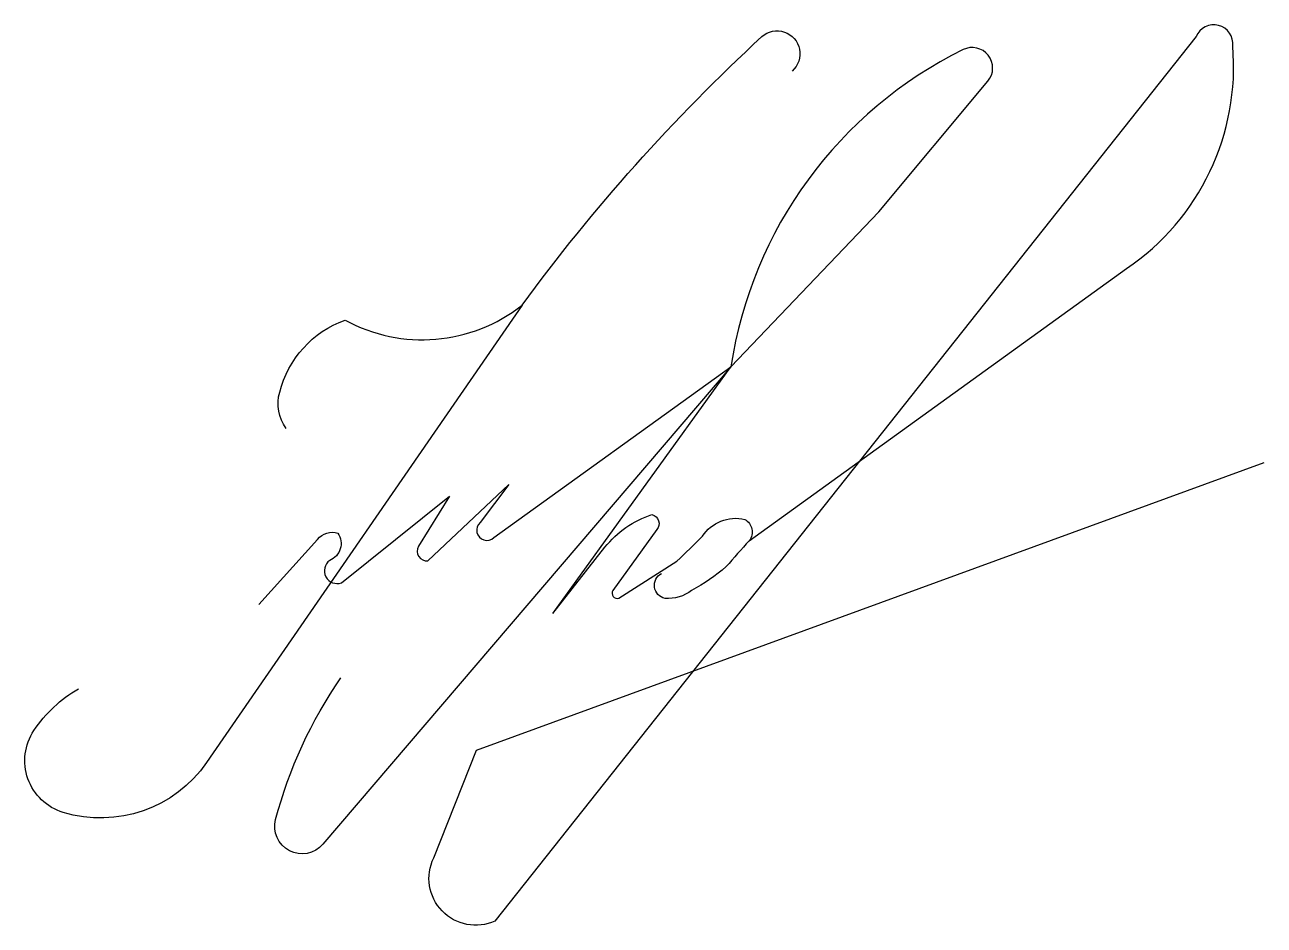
# Model space of a CAD drawing. Header units: millimetres. Extents: x 4406 to 5762, y 2943 to 3929.
import ezdxf

# ---------------------------------------------------------------- set-up
doc = ezdxf.new("R2010")
doc.units = ezdxf.units.MM
doc.layers.get('0').update_dxf_attribs({"color": 160})

msp = doc.modelspace()

# ---------------------------------------------------------------- linework, layer by layer
for points in [[(4691.9, 3487.1, -0.230382), (4684.9, 3526.6, -0.249096), (4756.4, 3605.6, 0.124053), (4756.4, 3605.6, 0.300076), (4950.1, 3621.8, -0.048832), (5212.5, 3915.8, -1.006618), (5245.6, 3878.2, -0.237611)], [(5198.6, 3364.1), (5611.5, 3662, 0.27096), (5727.7, 3905.6, 0.872227), (5687.7, 3915.8), (4920.4, 2947.8, -0.703337), (4853.5, 3016.9), (4900.1, 3134.7)], [(4726.3, 3365.6, -0.312116), (4748.5, 3372.3, -0.478325), (4739.7, 3342.5, 0.8683), (4752.5, 3318), (4870.6, 3412.8), (4836.9, 3358, 0.632837), (4847.1, 3342.2), (4935.8, 3425.5), (4904.3, 3384, 1.034384), (4919.4, 3367.7), (5178.6, 3554.6), (5340.6, 3724.2), (5459.8, 3867.1, 0.810144), (5432.6, 3901.6, 0.24537), (5178.6, 3554.6), (4732.2, 3031.8, -0.797215), (4680.5, 3058.9, -0.087509), (4752, 3214.1, -0.523382), (4752, 3214.1, 1)], [(4950.1, 3621.8), (4605, 3121.5, -0.326425), (4448.1, 3066.7, -0.503746), (4416.1, 3156.5, -0.11415), (4464.8, 3202.1, -0.07873)], [(5178.6, 3554.6), (5178.6, 3554.6, -1.6221)], [(4983.7, 3284.5), (5040.8, 3356.9, -0.148456), (5092.1, 3392.7, -0.57728), (5097.4, 3376.3), (5049.5, 3309.6, 0.697659), (5056, 3301.1), (5119.5, 3341.8, 0.010052), (5147.4, 3368.9, -0.314311), (5193.8, 3387.5, -0.451159), (5198.6, 3364.1, 0.010233), (5173.5, 3335.7, -0.055288), (5135.6, 3309.7, -0.182032), (5106.5, 3300.9, -0.703561), (5102.7, 3328.2, -1.983636)]]:
    msp.add_lwpolyline(points, format="xyb")
for points in [[(4983.7, 3284.5), (5178.6, 3554.6), (5178.6, 3554.6)], [(5178.6, 3554.6), (5178.6, 3554.6), (5178.6, 3554.6)], [(4900.1, 3134.7), (5762.1, 3449.6)], [(4662.1, 3294.3), (4726.3, 3365.6)]]:
    msp.add_lwpolyline(points)

doc.saveas('drawing.dxf')
